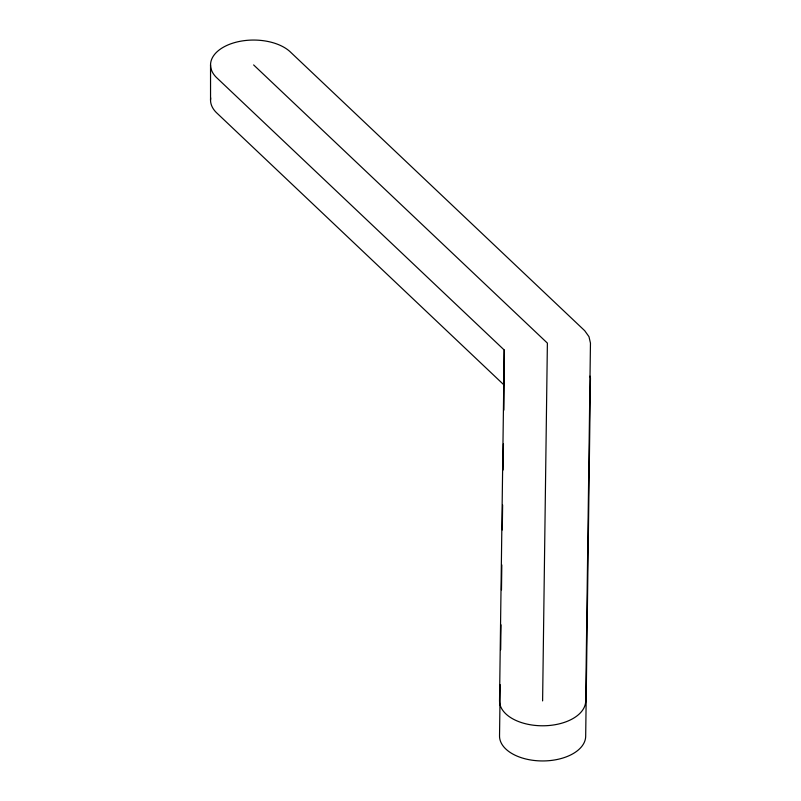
<?xml version="1.0" encoding="UTF-8"?>
<svg xmlns="http://www.w3.org/2000/svg" width="801" height="801" viewBox="0 0 801 801"><rect width="100%" height="100%" fill="white"/><g stroke="black" fill="none" stroke-linecap="round" stroke-linejoin="round"><path stroke-width="1.2" d="M504.219 350.007L499.534 700.725A43.074 24.871 0 0 0 542.277 725.786A43.074 24.871 0 0 0 585.681 701.105L590.457 343.108L588.985 336.68L584.69 330.683L290.913 52.486A43.074 24.871 0 0 0 232.08 43.384A43.074 24.871 0 0 0 216.31 77.347L504.219 350.007L503.889 410.142M500.214 684.715L499.534 735.889A43.074 24.871 0 0 0 542.277 760.95A43.074 24.871 0 0 0 585.681 736.279L590.457 378.282L589.967 376.14M500.685 649.771L501.015 624.81M501.486 589.866L501.816 564.905M502.287 529.952L502.617 504.99M503.088 470.047L503.439 443.834M542.607 700.915L547.383 343.108L253.617 64.921M504.219 385.171L216.31 112.52A43.074 24.871 0 0 1 210.703 97.922M210.543 64.921L210.543 100.085"/></g></svg>
